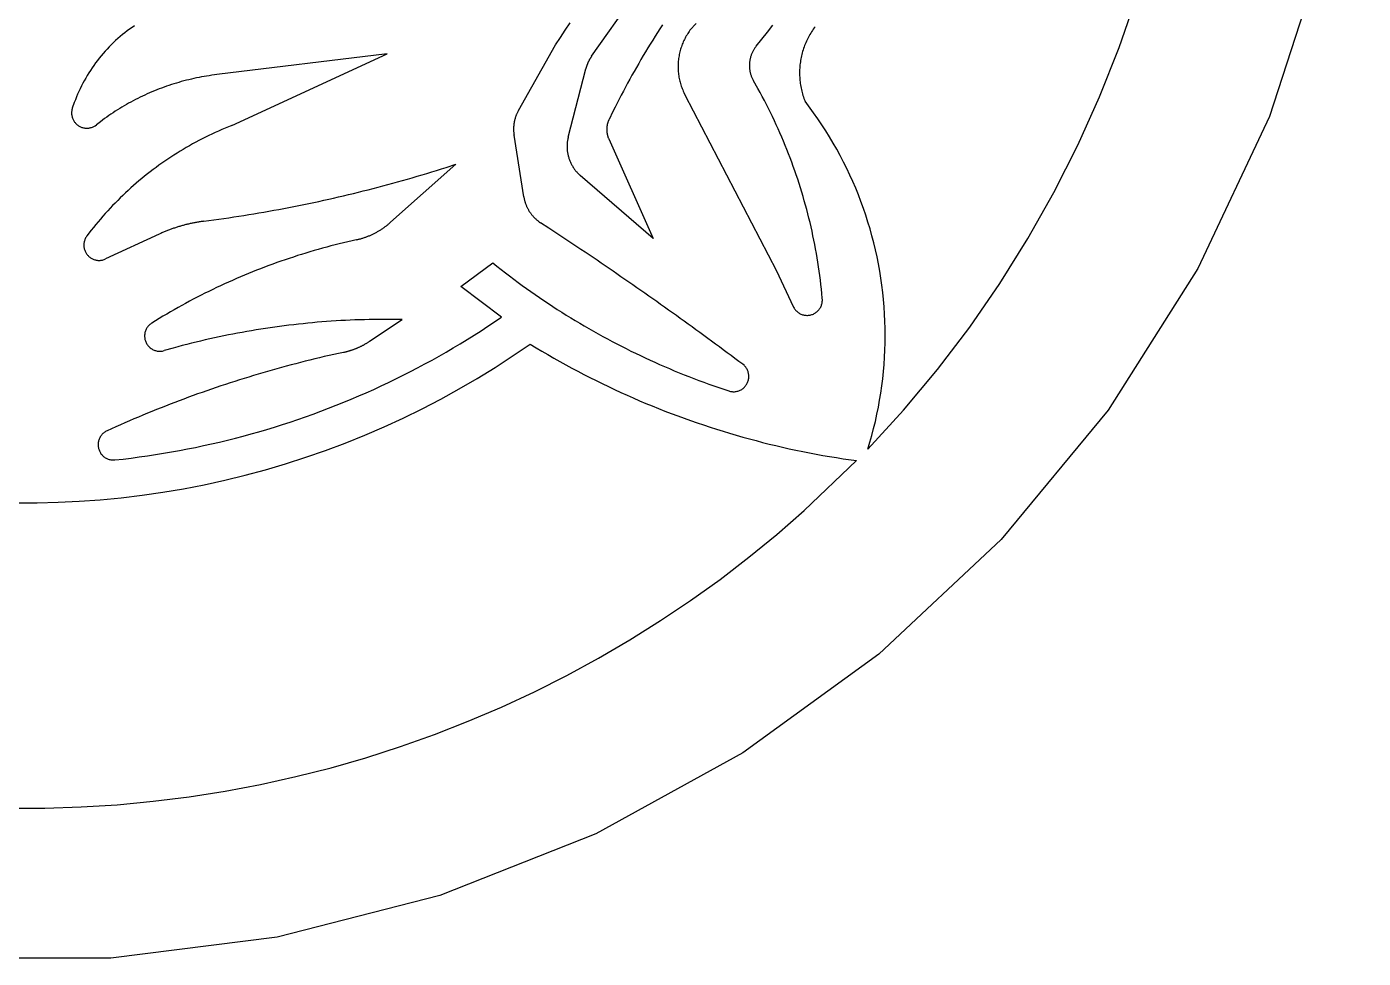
# Model space of a CAD drawing. Extents: x -25 to 325, y -25 to 325.
# Drawn here: x 150 to 325, y -24.7 to 97.4 of the extents above; entities that cross this region are included whole.
import ezdxf

# ---------------------------------------------------------------- set-up
doc = ezdxf.new("R2010")
doc.units = 0
doc.layers.get('0').update_dxf_attribs({"linetype": 'CONTINUOUS'})

msp = doc.modelspace()

# ---------------------------------------------------------------- linework, layer by layer
for p, q in [((223.973816, 93.492157), (237.349686, 112.43528)), ((214.399475, 86.400101), (219.254684, 94.977654)), ((197.208084, 93.812042), (174.910324, 91.073723)), ((176.866257, 84.4235), (197.208084, 93.812042)), ((220.913544, 82.900352), (223.215744, 91.853333)), ((236.196503, 88.444283), (248.191849, 65.400581)), ((215.095245, 75.072418), (213.812576, 83.153267)), ((226.212479, 82.668022), (232.043869, 69.633141)), ((197.649887, 71.733109), (206.205444, 79.338051)), ((232.043869, 69.633141), (222.491318, 77.868103)), ((167.356613, 70.189163), (160.324036, 66.930161)), ((206.835007, 63.32579), (211.041367, 66.410454)), ((248.191849, 65.400581), (250.376678, 60.70319)), ((212.163071, 59.306381), (206.835007, 63.32579)), ((194.903595, 56.155918), (199.164047, 58.99622))]:
    msp.add_line(p, q)
for points in [[(325.020477, 150), (323.640564, 128.066681), (319.522522, 106.479271), (312.731354, 85.578201), (303.374146, 65.6931), (291.59845, 47.137577), (277.589996, 30.204256), (261.569672, 15.160182), (243.790161, 2.242608), (224.53183, -8.344742), (204.098419, -16.434898), (182.81218, -21.900276), (161.008774, -24.65468), (139.032089, -24.654675)], [(260.139618, 42.022453), (264.827179, 47.145767), (269.276611, 52.477169), (273.47876, 58.005592), (277.424835, 63.719585), (281.10675, 69.607292), (284.516785, 75.656517), (287.647888, 81.854698), (290.493622, 88.188995), (293.048004, 94.646278), (295.305817, 101.21315)], [(164.116501, 97.48912), (163.791977, 97.265755), (163.471756, 97.03627), (163.155945, 96.800758), (162.84465, 96.559296), (162.537994, 96.311981), (162.236084, 96.058891), (161.939026, 95.800117), (161.646927, 95.535759), (161.359894, 95.265915), (161.078033, 94.990669), (160.801453, 94.710136), (160.530228, 94.4244), (160.264465, 94.133575), (160.004272, 93.837761), (159.749741, 93.537071), (159.500946, 93.231606), (159.257996, 92.921478), (159.020981, 92.606796), (158.789963, 92.287674), (158.565033, 91.964233), (158.346283, 91.636589), (158.133789, 91.304848), (157.927628, 90.969139), (157.727859, 90.629585), (157.534576, 90.286301), (157.347839, 89.939407), (157.167694, 89.589043), (156.994247, 89.235321), (156.82753, 88.878372), (156.667618, 88.518333), (156.514557, 88.155319), (156.368393, 87.789474), (156.229218, 87.420921), (155.971909, 86.67617)], [(219.254684, 94.977646), (219.897247, 95.935287), (220.530579, 96.899055), (221.154617, 97.868866)], [(233.243576, 97.594551), (232.921356, 97.096283), (232.601761, 96.596336), (232.28479, 96.094711), (231.970444, 95.591431), (231.658768, 95.08651), (231.349731, 94.579964), (231.043365, 94.071793), (230.739655, 93.562027), (230.438644, 93.050674), (230.140305, 92.53775), (229.844666, 92.023262), (229.551743, 91.507233), (229.26152, 90.989677), (228.974014, 90.470604), (228.689255, 89.950027), (228.407211, 89.427956), (228.127914, 88.904419), (227.851379, 88.379425), (227.577606, 87.852982), (227.30658, 87.325111), (227.038345, 86.79583), (226.772888, 86.265144), (226.250488, 85.199921)], [(236.854553, 96.886963), (236.752228, 96.745026), (236.653046, 96.600883), (236.557037, 96.454605), (236.464249, 96.306259), (236.37471, 96.15593), (236.288498, 96.00367), (236.205643, 95.849564), (236.12616, 95.69368), (236.05011, 95.536095), (235.977539, 95.376884), (235.908447, 95.216125), (235.842911, 95.053902), (235.780914, 94.890274), (235.722519, 94.725334), (235.667755, 94.559151), (235.616623, 94.391815), (235.569183, 94.223396), (235.525421, 94.053986), (235.485382, 93.883659), (235.449066, 93.712494), (235.416519, 93.540573), (235.387726, 93.367989), (235.362717, 93.194809), (235.341507, 93.021126), (235.324097, 92.847023), (235.310501, 92.672577), (235.30072, 92.497879), (235.294769, 92.323006), (235.292633, 92.148048), (235.294342, 91.973083), (235.299866, 91.798195), (235.309204, 91.623474), (235.322372, 91.448997), (235.339355, 91.274849), (235.360138, 91.10112), (235.384705, 90.927879), (235.413071, 90.755219), (235.445206, 90.583221), (235.481079, 90.411964), (235.520706, 90.241539), (235.564041, 90.072021), (235.611084, 89.903488), (235.661789, 89.736023), (235.716156, 89.56971), (235.774139, 89.404625), (235.835724, 89.240845), (235.900864, 89.078453), (235.969559, 88.917526), (236.041733, 88.758141), (236.196487, 88.444283)], [(236.854553, 96.886971), (237.653214, 97.770515)], [(245.537338, 94.807976), (246.272903, 95.718788), (246.995987, 96.639549), (247.706451, 97.570076)], [(253.241974, 97.350952), (253.121307, 97.188873), (253.003952, 97.024391), (252.889938, 96.857567), (252.779312, 96.688477), (252.672134, 96.517181), (252.568436, 96.343758), (252.468262, 96.168274), (252.371658, 95.990807), (252.278656, 95.811417), (252.189301, 95.630188), (252.103622, 95.447189), (252.021667, 95.262505), (251.943451, 95.076195), (251.869019, 94.888344), (251.798401, 94.69902), (251.731613, 94.508316), (251.668701, 94.316299), (251.609665, 94.123055), (251.554565, 93.92865), (251.503403, 93.733177), (251.456192, 93.536705), (251.412964, 93.339325), (251.373734, 93.141106), (251.338501, 92.942139), (251.307312, 92.7425), (251.280167, 92.542274), (251.257065, 92.341537), (251.238022, 92.140373), (251.223053, 91.938866), (251.212158, 91.737099), (251.205338, 91.535156), (251.202606, 91.333115), (251.203949, 91.131058), (251.209381, 90.92907), (251.218887, 90.727234), (251.232468, 90.525627), (251.250137, 90.324341), (251.271851, 90.123451), (251.297623, 89.923035), (251.327438, 89.72319), (251.361298, 89.523987), (251.399155, 89.3255), (251.441025, 89.127831), (251.486893, 88.931038), (251.536713, 88.735214), (251.590485, 88.540443), (251.648178, 88.346794), (251.709763, 88.15435), (251.775238, 87.963188), (251.917679, 87.585068)], [(245.537354, 94.807999), (245.478027, 94.733772), (245.420471, 94.65815), (245.364746, 94.581192), (245.310852, 94.502922), (245.258835, 94.423401), (245.20871, 94.342659), (245.160538, 94.260757), (245.114304, 94.177734), (245.070068, 94.093628), (245.027847, 94.008499), (244.987656, 93.922394), (244.949509, 93.835358), (244.913452, 93.747437), (244.879501, 93.658691), (244.847656, 93.56916), (244.817947, 93.478897), (244.790405, 93.387955), (244.765015, 93.296379), (244.741806, 93.204231), (244.72081, 93.111557), (244.701996, 93.01841), (244.685425, 92.924843), (244.671066, 92.830902), (244.658951, 92.736656), (244.649078, 92.642143), (244.641449, 92.547424), (244.636063, 92.452553), (244.63295, 92.357574), (244.63208, 92.262558), (244.633469, 92.167542), (244.637115, 92.072586), (244.643021, 91.977745), (244.651184, 91.883064), (244.661591, 91.788612), (244.674225, 91.694427), (244.689102, 91.600578), (244.706207, 91.507103), (244.725525, 91.414063), (244.74704, 91.321503), (244.770767, 91.229485), (244.796661, 91.138054), (244.824722, 91.047272), (244.854919, 90.957169), (244.887268, 90.867821), (244.921707, 90.779259), (244.958267, 90.691544), (244.996887, 90.604721), (245.037552, 90.518837), (245.080246, 90.433945), (245.171646, 90.267311)], [(223.973801, 93.492157), (223.953369, 93.462997), (223.933151, 93.433701), (223.913132, 93.404259), (223.893326, 93.374672), (223.873734, 93.344948), (223.854355, 93.315086), (223.83519, 93.285088), (223.816238, 93.254951), (223.797501, 93.224678), (223.778976, 93.194275), (223.760666, 93.163742), (223.742584, 93.13308), (223.724716, 93.102287), (223.707062, 93.071373), (223.689636, 93.040329), (223.67244, 93.009163), (223.655457, 92.977875), (223.638687, 92.946465), (223.622147, 92.91494), (223.605835, 92.883293), (223.589752, 92.85154), (223.573898, 92.819664), (223.558258, 92.787682), (223.542862, 92.755585), (223.527679, 92.723381), (223.512741, 92.691071), (223.498016, 92.658653), (223.483536, 92.626129), (223.469284, 92.593506), (223.455261, 92.560783), (223.441483, 92.527962), (223.427917, 92.495041), (223.414612, 92.462029), (223.40152, 92.428917), (223.388672, 92.395714), (223.376068, 92.362419), (223.363693, 92.329041), (223.351563, 92.29557), (223.339661, 92.262016), (223.328018, 92.228378), (223.316589, 92.194656), (223.30542, 92.160858), (223.294479, 92.126976), (223.283783, 92.093018), (223.273346, 92.05899), (223.263123, 92.024879), (223.253159, 91.990707), (223.243439, 91.956459), (223.233963, 91.922142), (223.215744, 91.853333)], [(174.910324, 91.07373), (174.573151, 91.031868), (174.23645, 90.986343), (173.900253, 90.937172), (173.564621, 90.884354), (173.229584, 90.827904), (172.895172, 90.767815), (172.561432, 90.704102), (172.228409, 90.636765), (171.896133, 90.565826), (171.564636, 90.491287), (171.233978, 90.413147), (170.90419, 90.331429), (170.575302, 90.24614), (170.24736, 90.15728), (169.92041, 90.064873), (169.594482, 89.968918), (169.269608, 89.869431), (168.945831, 89.766434), (168.623184, 89.65992), (168.301727, 89.549911), (167.981476, 89.436424), (167.662476, 89.319473), (167.344757, 89.199059), (167.028366, 89.075211), (166.713348, 88.947929), (166.399719, 88.817245), (166.087524, 88.683159), (165.77681, 88.545692), (165.467606, 88.404861), (165.159943, 88.260689), (164.853867, 88.113182), (164.549408, 87.962364), (164.246597, 87.80825), (163.94548, 87.650856), (163.646088, 87.490211), (163.348465, 87.326317), (163.052628, 87.15921), (162.758621, 86.988899), (162.466492, 86.815414), (162.176254, 86.638763), (161.887955, 86.458969), (161.601608, 86.276062), (161.317276, 86.090065), (161.034973, 85.900986), (160.754745, 85.708855), (160.476624, 85.513695), (160.200623, 85.315529), (159.926804, 85.11438), (159.655167, 84.910271), (159.118698, 84.493317)], [(254.171295, 61.820374), (254.11731, 62.407631), (254.058289, 62.994404), (253.994232, 63.580647), (253.92514, 64.166321), (253.851013, 64.751381), (253.771866, 65.335777), (253.687698, 65.919472), (253.598526, 66.502426), (253.504364, 67.084595), (253.405182, 67.665924), (253.301025, 68.246391), (253.191879, 68.825935), (253.077759, 69.404518), (252.958664, 69.982109), (252.834625, 70.558647), (252.705643, 71.134102), (252.571716, 71.708427), (252.432861, 72.281578), (252.289078, 72.853516), (252.140396, 73.424202), (251.986832, 73.993591), (251.828369, 74.561638), (251.665024, 75.128304), (251.496826, 75.693542), (251.323776, 76.257317), (251.145905, 76.81958), (250.963196, 77.380302), (250.775681, 77.93943), (250.583374, 78.496925), (250.386276, 79.05275), (250.184418, 79.606865), (249.977798, 80.159218), (249.766449, 80.709785), (249.550385, 81.258507), (249.329605, 81.805359), (249.104141, 82.350296), (248.874008, 82.893272), (248.639221, 83.43425), (248.39978, 83.97319), (248.155731, 84.510063), (247.907089, 85.044815), (247.653839, 85.577408), (247.396042, 86.107811), (247.133698, 86.635971), (246.866821, 87.161865), (246.595428, 87.685448), (246.319565, 88.20668), (246.03923, 88.725525), (245.75444, 89.241936), (245.171631, 90.267311)], [(260.139618, 42.022453), (260.412567, 42.925953), (260.668427, 43.834442), (260.907074, 44.747601), (261.128448, 45.6651), (261.332489, 46.586617), (261.519073, 47.511818), (261.688171, 48.440376), (261.839691, 49.37196), (261.973602, 50.30624), (262.089874, 51.242882), (262.188446, 52.181549), (262.269287, 53.121914), (262.332336, 54.063633), (262.377625, 55.006374), (262.40509, 55.949806), (262.414734, 56.893585), (262.406586, 57.837379), (262.380615, 58.780849), (262.336853, 59.723663), (262.275299, 60.665485), (262.195953, 61.605976), (262.098907, 62.5448), (261.984131, 63.481625), (261.851685, 64.416115), (261.70166, 65.347939), (261.534027, 66.276772), (261.348907, 67.202271), (261.146362, 68.124107), (260.926453, 69.041962), (260.68927, 69.955498), (260.434845, 70.864395), (260.163361, 71.768326), (259.874817, 72.666977), (259.569397, 73.560013), (259.247131, 74.447136), (258.908203, 75.328011), (258.552734, 76.202332), (258.180786, 77.069786), (257.792542, 77.930069), (257.388123, 78.782867), (256.967682, 79.627884), (256.531372, 80.464806), (256.079346, 81.29335), (255.611771, 82.113213), (255.128784, 82.924103), (254.630585, 83.725723), (254.11734, 84.517807), (253.589233, 85.300056), (253.046448, 86.072205), (251.917664, 87.585075)], [(155.971909, 86.676147), (155.943375, 86.58007), (155.919693, 86.482681), (155.900925, 86.384232), (155.887115, 86.284958), (155.878296, 86.18512), (155.874481, 86.084969), (155.875687, 85.984749), (155.881927, 85.88472), (155.893158, 85.785126), (155.909363, 85.686218), (155.930511, 85.588249), (155.956543, 85.491463), (155.987381, 85.396103), (156.022964, 85.302406), (156.063187, 85.210609), (156.107971, 85.120941), (156.157181, 85.03363), (156.210709, 84.948891), (156.268402, 84.866943), (156.330139, 84.787994), (156.395752, 84.712227), (156.465088, 84.639847), (156.537949, 84.57103), (156.614166, 84.505951), (156.693558, 84.444771), (156.775909, 84.38765), (156.861023, 84.334717), (156.948669, 84.286125), (157.038651, 84.241974), (157.130737, 84.202393), (157.224686, 84.167473), (157.320251, 84.137306), (157.417221, 84.111961), (157.515335, 84.091507), (157.614365, 84.075996), (157.714035, 84.06546), (157.814102, 84.059937), (157.914322, 84.059425), (158.01445, 84.063942), (158.114227, 84.073471), (158.213394, 84.087982), (158.311707, 84.107445), (158.40892, 84.131805), (158.504807, 84.161011), (158.599091, 84.194977), (158.691574, 84.233627), (158.781998, 84.276863), (158.870132, 84.32457), (158.95578, 84.37664), (159.118698, 84.493301)], [(214.39946, 86.400101), (214.367371, 86.342514), (214.336029, 86.284508), (214.305466, 86.226089), (214.275665, 86.167274), (214.246643, 86.108078), (214.218414, 86.0485), (214.190964, 85.988556), (214.164322, 85.928253), (214.138458, 85.867607), (214.113403, 85.806618), (214.089157, 85.745308), (214.06572, 85.683685), (214.043106, 85.621765), (214.021301, 85.55954), (214.00032, 85.49704), (213.980164, 85.434265), (213.960831, 85.371231), (213.942337, 85.307953), (213.924683, 85.244431), (213.907867, 85.180679), (213.891891, 85.116722), (213.876755, 85.052551), (213.862473, 84.988182), (213.849045, 84.923637), (213.836456, 84.858925), (213.824722, 84.794044), (213.813858, 84.729019), (213.803848, 84.663849), (213.794693, 84.598564), (213.786407, 84.533157), (213.778976, 84.467644), (213.772415, 84.402046), (213.766708, 84.336357), (213.761887, 84.270607), (213.757919, 84.204796), (213.754822, 84.138939), (213.752594, 84.073051), (213.751236, 84.007133), (213.750748, 83.941208), (213.751129, 83.875275), (213.75238, 83.809364), (213.754501, 83.743462), (213.757492, 83.677605), (213.761337, 83.611786), (213.766068, 83.546028), (213.771652, 83.480331), (213.778107, 83.414719), (213.785431, 83.349197), (213.79361, 83.283783), (213.812576, 83.153275)], [(176.866257, 84.4235), (176.426056, 84.247284), (175.987808, 84.066315), (175.551529, 83.880608), (175.117294, 83.690178), (174.68515, 83.495064), (174.255142, 83.29528), (173.827332, 83.090851), (173.401749, 82.881798), (172.97847, 82.668144), (172.557526, 82.449921), (172.138962, 82.227142), (171.722839, 81.999855), (171.309204, 81.768066), (170.898117, 81.531807), (170.489594, 81.291115), (170.08371, 81.046013), (169.680511, 80.796524), (169.280029, 80.542679), (168.882324, 80.284515), (168.487442, 80.022057), (168.095428, 79.755341), (167.706314, 79.48439), (167.320175, 79.209236), (166.937027, 78.929924), (166.556931, 78.646469), (166.179932, 78.358917), (165.806061, 78.067299), (165.435379, 77.771645), (165.067917, 77.471992), (164.70372, 77.168381), (164.342834, 76.86084), (163.985306, 76.549408), (163.63118, 76.234123), (163.280472, 75.915016), (162.933258, 75.592133), (162.589554, 75.265503), (162.249405, 74.935173), (161.912857, 74.601173), (161.579956, 74.26355), (161.250717, 73.92234), (160.925201, 73.577583), (160.603439, 73.229324), (160.285461, 72.877594), (159.971329, 72.522446), (159.661041, 72.16391), (159.354675, 71.80204), (159.052231, 71.436867), (158.753769, 71.068443), (158.45932, 70.696808), (157.882446, 69.943901)], [(226.250504, 85.199921), (226.228577, 85.153595), (226.207443, 85.106895), (226.187103, 85.059845), (226.167572, 85.012459), (226.148849, 84.964737), (226.130951, 84.91671), (226.113876, 84.868378), (226.097626, 84.819771), (226.082214, 84.770882), (226.067627, 84.721741), (226.053894, 84.672363), (226.041, 84.622757), (226.028961, 84.572929), (226.017776, 84.522911), (226.007446, 84.472702), (225.997971, 84.422333), (225.989365, 84.371803), (225.981613, 84.321136), (225.974731, 84.27034), (225.968735, 84.219437), (225.963593, 84.168442), (225.95932, 84.117363), (225.955933, 84.066216), (225.9534, 84.015022), (225.951767, 83.963791), (225.950989, 83.912544), (225.951096, 83.861282), (225.952072, 83.810036), (225.953934, 83.758812), (225.956665, 83.707634), (225.960266, 83.656502), (225.964752, 83.605438), (225.970108, 83.554466), (225.976318, 83.503586), (225.983414, 83.45282), (225.991364, 83.402184), (226.000183, 83.351692), (226.009872, 83.301361), (226.020416, 83.251198), (226.031799, 83.201225), (226.044052, 83.151451), (226.057144, 83.101898), (226.071091, 83.052574), (226.085861, 83.003494), (226.101486, 82.954674), (226.117935, 82.906128), (226.135208, 82.857872), (226.153305, 82.809914), (226.172226, 82.762276), (226.212479, 82.668015)], [(220.913559, 82.900352), (220.887589, 82.794571), (220.863922, 82.688255), (220.842575, 82.581444), (220.823563, 82.47419), (220.8069, 82.366554), (220.792572, 82.258575), (220.780609, 82.150314), (220.770996, 82.041817), (220.763763, 81.933136), (220.758896, 81.824326), (220.756393, 81.715431), (220.756271, 81.606514), (220.758514, 81.497612), (220.763123, 81.388786), (220.770111, 81.28009), (220.779465, 81.17157), (220.791183, 81.063278), (220.805252, 80.955269), (220.821671, 80.847595), (220.840439, 80.740303), (220.861526, 80.633446), (220.884949, 80.527069), (220.910675, 80.421227), (220.938705, 80.315971), (220.969025, 80.211357), (221.001602, 80.107422), (221.036453, 80.004227), (221.073532, 79.90181), (221.112839, 79.800224), (221.154343, 79.699524), (221.198029, 79.599747), (221.243881, 79.500946), (221.291885, 79.403175), (221.341995, 79.306465), (221.394211, 79.210869), (221.448486, 79.116432), (221.504807, 79.023209), (221.563141, 78.931229), (221.623474, 78.840538), (221.685776, 78.75119), (221.75, 78.663216), (221.816116, 78.57666), (221.884109, 78.49157), (221.953949, 78.407974), (222.025574, 78.325928), (222.098984, 78.245453), (222.174118, 78.166603), (222.250961, 78.089409), (222.329468, 78.013901), (222.491333, 77.868103)], [(173.185928, 71.875832), (173.84494, 71.962776), (174.503616, 72.052124), (175.161972, 72.143867), (175.819992, 72.238014), (176.477661, 72.334557), (177.134979, 72.433487), (177.791931, 72.534821), (178.448502, 72.638542), (179.104691, 72.744659), (179.760498, 72.853157), (180.415909, 72.96405), (181.070892, 73.077332), (181.725479, 73.192993), (182.379623, 73.311043), (183.03334, 73.43148), (183.686615, 73.554291), (184.339447, 73.679482), (184.991806, 73.807053), (185.643692, 73.936996), (186.29512, 74.069313), (186.946045, 74.20401), (187.596481, 74.341072), (188.246414, 74.480499), (188.895828, 74.622299), (189.544724, 74.766464), (190.193085, 74.912987), (190.840927, 75.061874), (191.488205, 75.21312), (192.134933, 75.366722), (192.781097, 75.522682), (193.426682, 75.680992), (194.071701, 75.84166), (194.71611, 76.004669), (195.35994, 76.170029), (196.003159, 76.33773), (196.645752, 76.507782), (197.287735, 76.680161), (197.929077, 76.854889), (198.569778, 77.031944), (199.209824, 77.211342), (199.849228, 77.393059), (200.487961, 77.57711), (201.126007, 77.763489), (201.763382, 77.952187), (202.40007, 78.143211), (203.036041, 78.336548), (203.67131, 78.532204), (204.305862, 78.730171), (204.939697, 78.93045), (206.205429, 79.33802)], [(215.095261, 75.072426), (215.108749, 74.991684), (215.123566, 74.911179), (215.139694, 74.830925), (215.157135, 74.750946), (215.175888, 74.671265), (215.195938, 74.591896), (215.217285, 74.512871), (215.239914, 74.434204), (215.26384, 74.355919), (215.289047, 74.278038), (215.315521, 74.200577), (215.343262, 74.123558), (215.372253, 74.047012), (215.402496, 73.97094), (215.433975, 73.895378), (215.466705, 73.820343), (215.500641, 73.745857), (215.535797, 73.671928), (215.572159, 73.598595), (215.609726, 73.525856), (215.648468, 73.453751), (215.688385, 73.382286), (215.729477, 73.311478), (215.771713, 73.241364), (215.815094, 73.171944), (215.859604, 73.103241), (215.905228, 73.035278), (215.951965, 72.968071), (215.999802, 72.901642), (216.048706, 72.836006), (216.098694, 72.771172), (216.149719, 72.707169), (216.201797, 72.644012), (216.254898, 72.581711), (216.309006, 72.520294), (216.36412, 72.459763), (216.420227, 72.400146), (216.47728, 72.341461), (216.535309, 72.283714), (216.594269, 72.226921), (216.654144, 72.171104), (216.71492, 72.11628), (216.776596, 72.062447), (216.839142, 72.009636), (216.902542, 71.957863), (216.966782, 71.907127), (217.031845, 71.857452), (217.097717, 71.808846), (217.164368, 71.76133), (217.299973, 71.669594)], [(173.185944, 71.875862), (173.067535, 71.8601), (172.949234, 71.843628), (172.831024, 71.826454), (172.712921, 71.808571), (172.594925, 71.789986), (172.477036, 71.770699), (172.359283, 71.750702), (172.241638, 71.730003), (172.124115, 71.708611), (172.006729, 71.686508), (171.889481, 71.663704), (171.772354, 71.640205), (171.65538, 71.616005), (171.538559, 71.591103), (171.42189, 71.565506), (171.305359, 71.539215), (171.189011, 71.51223), (171.0728, 71.484543), (170.956772, 71.456169), (170.840912, 71.427101), (170.725235, 71.397339), (170.609726, 71.36689), (170.494415, 71.335754), (170.379272, 71.303925), (170.264343, 71.271408), (170.149597, 71.238213), (170.035049, 71.204323), (169.920715, 71.169754), (169.80658, 71.134506), (169.692673, 71.098572), (169.578964, 71.061958), (169.465485, 71.024673), (169.352234, 70.986702), (169.239197, 70.948059), (169.126404, 70.908745), (169.013855, 70.868752), (168.901535, 70.828094), (168.789459, 70.786758), (168.677643, 70.744759), (168.566071, 70.702095), (168.454758, 70.65876), (168.343704, 70.614761), (168.232925, 70.570099), (168.122406, 70.52478), (168.012161, 70.478798), (167.902191, 70.432167), (167.792496, 70.384872), (167.68309, 70.336922), (167.573975, 70.288322), (167.356613, 70.189163)], [(193.154648, 69.440712), (193.252228, 69.462685), (193.349579, 69.485634), (193.446701, 69.50956), (193.543579, 69.534454), (193.640198, 69.560318), (193.736557, 69.587151), (193.832642, 69.614937), (193.928436, 69.643684), (194.023941, 69.673393), (194.119156, 69.704056), (194.21405, 69.735664), (194.308624, 69.768219), (194.402863, 69.801727), (194.496765, 69.836166), (194.590332, 69.871552), (194.683517, 69.907867), (194.776352, 69.945114), (194.868805, 69.983284), (194.960876, 70.022377), (195.052536, 70.062393), (195.143799, 70.103325), (195.23465, 70.145164), (195.325089, 70.187904), (195.415085, 70.23156), (195.504639, 70.2761), (195.593735, 70.321541), (195.682388, 70.367874), (195.770554, 70.415085), (195.858261, 70.463181), (195.94548, 70.512146), (196.032196, 70.561981), (196.118423, 70.612686), (196.204132, 70.664246), (196.289307, 70.716667), (196.373978, 70.769936), (196.458099, 70.824043), (196.541672, 70.87899), (196.624695, 70.934776), (196.707153, 70.991386), (196.789047, 71.048813), (196.870361, 71.107063), (196.95108, 71.166122), (197.031204, 71.225983), (197.110733, 71.286652), (197.189651, 71.348099), (197.267944, 71.410339), (197.345627, 71.473366), (197.422653, 71.537155), (197.499054, 71.601715), (197.649887, 71.733109)], [(243.758896, 53.146004), (243.251801, 53.525555), (242.744217, 53.904465), (242.23616, 54.282726), (241.727615, 54.660343), (241.218597, 55.037315), (240.709106, 55.413639), (240.199142, 55.789314), (239.68869, 56.164345), (239.177765, 56.538727), (238.666367, 56.912457), (238.15448, 57.285542), (237.642136, 57.657974), (237.129318, 58.029755), (236.616028, 58.400883), (236.102264, 58.771362), (235.588028, 59.141186), (235.073334, 59.510361), (234.558151, 59.878876), (234.042526, 60.246742), (233.526413, 60.613949), (233.009842, 60.980503), (232.492813, 61.346401), (231.975311, 61.711639), (231.457352, 62.076225), (230.938919, 62.440147), (230.420044, 62.803413), (229.900696, 63.166023), (229.38089, 63.527969), (228.860611, 63.889256), (228.33989, 64.249886), (227.81871, 64.609848), (227.297073, 64.969154), (226.774979, 65.327789), (226.252426, 65.685768), (225.729416, 66.043083), (225.205963, 66.399734), (224.682053, 66.755714), (224.1577, 67.111038), (223.632874, 67.465691), (223.10762, 67.819672), (222.581909, 68.172989), (222.055756, 68.525642), (221.529144, 68.877625), (221.00209, 69.228935), (220.474594, 69.579582), (219.946655, 69.929558), (219.418259, 70.278862), (218.889435, 70.627495), (218.360153, 70.975456), (217.299973, 71.669571)], [(157.882446, 69.943901), (157.822372, 69.859222), (157.766785, 69.771545), (157.71582, 69.681091), (157.669617, 69.588127), (157.628296, 69.492882), (157.591965, 69.395622), (157.560745, 69.296608), (157.534698, 69.196114), (157.513901, 69.094398), (157.498413, 68.991737), (157.488266, 68.888412), (157.483505, 68.784706), (157.484131, 68.680885), (157.490143, 68.57724), (157.501511, 68.474045), (157.518234, 68.371582), (157.540253, 68.270126), (157.567505, 68.169945), (157.599915, 68.071312), (157.63739, 67.974495), (157.679855, 67.879753), (157.727173, 67.787346), (157.779221, 67.697517), (157.835861, 67.610512), (157.896942, 67.526558), (157.962296, 67.445885), (158.031738, 67.368721), (158.105103, 67.295258), (158.18219, 67.225708), (158.262772, 67.16024), (158.346634, 67.099052), (158.433563, 67.042297), (158.523331, 66.990128), (158.615677, 66.94268), (158.710358, 66.900101), (158.807129, 66.862488), (158.905716, 66.829941), (159.005859, 66.802559), (159.107285, 66.780411), (159.209732, 66.763557), (159.312912, 66.752037), (159.416534, 66.745888), (159.520355, 66.745125), (159.624069, 66.749756), (159.727417, 66.759758), (159.830093, 66.775108), (159.931839, 66.795769), (160.032364, 66.821678), (160.131424, 66.852776), (160.324036, 66.930161)], [(193.154648, 69.44072), (192.598831, 69.316505), (192.043854, 69.188591), (191.489746, 69.056984), (190.936508, 68.921692), (190.384201, 68.782707), (189.83284, 68.640053), (189.282425, 68.493721), (188.733002, 68.343727), (188.184586, 68.190079), (187.637222, 68.032776), (187.090897, 67.871834), (186.54567, 67.707245), (186.001556, 67.539032), (185.458572, 67.367203), (184.916733, 67.19175), (184.376083, 67.012695), (183.836639, 66.83004), (183.298431, 66.643799), (182.761459, 66.453964), (182.225784, 66.260567), (181.691391, 66.063599), (181.15834, 65.863075), (180.626633, 65.659004), (180.096283, 65.451393), (179.567337, 65.24025), (179.03981, 65.025589), (178.513733, 64.807419), (177.989105, 64.585754), (177.465988, 64.360588), (176.944366, 64.131943), (176.424286, 63.899834), (175.905762, 63.664261), (175.388824, 63.425236), (174.873489, 63.182774), (174.359772, 62.936878), (173.847717, 62.687569), (173.337326, 62.434853), (172.828629, 62.178738), (172.321655, 61.919243), (171.816422, 61.656372), (171.312958, 61.390144), (170.811264, 61.120564), (170.311386, 60.847645), (169.813339, 60.571404), (169.317139, 60.291851), (168.822815, 60.008995), (168.330383, 59.722855), (167.839874, 59.433437), (167.351303, 59.140755), (166.380157, 58.545715)], [(211.041367, 66.410454), (211.58287, 65.978012), (212.127396, 65.549408), (212.674942, 65.124664), (213.225494, 64.703796), (213.778992, 64.286835), (214.335419, 63.873798), (214.89476, 63.464703), (215.45697, 63.05957), (216.022049, 62.658424), (216.589935, 62.26128), (217.160614, 61.86816), (217.734055, 61.479084), (218.310242, 61.09407), (218.88913, 60.713142), (219.470688, 60.336311), (220.054901, 59.9636), (220.641739, 59.595032), (221.231171, 59.230618), (221.823151, 58.87038), (222.417679, 58.514336), (223.014694, 58.162502), (223.614182, 57.814896), (224.21611, 57.471539), (224.820465, 57.132442), (225.427185, 56.797626), (226.03627, 56.46711), (226.647675, 56.140903), (227.261353, 55.819027), (227.877304, 55.501499), (228.495483, 55.188332), (229.11586, 54.879539), (229.738403, 54.575142), (230.363083, 54.27515), (230.989868, 53.979584), (231.618729, 53.688457), (232.249619, 53.401783), (232.882523, 53.119579), (233.51741, 52.841854), (234.154236, 52.568623), (234.792969, 52.2999), (235.433594, 52.035698), (236.07608, 51.776031), (236.720367, 51.520912), (237.366455, 51.270355), (238.014297, 51.024368), (238.663849, 50.78297), (239.315109, 50.546165), (239.968018, 50.313972), (240.622543, 50.086399), (241.936111, 49.645241)], [(250.376678, 60.70319), (250.426498, 60.603443), (250.481812, 60.50663), (250.542419, 60.413048), (250.608154, 60.322987), (250.678802, 60.236729), (250.75415, 60.154545), (250.833954, 60.076683), (250.917984, 60.003395), (251.005951, 59.934898), (251.09761, 59.871414), (251.192657, 59.813133), (251.290817, 59.760242), (251.391769, 59.712906), (251.495193, 59.671265), (251.600784, 59.635452), (251.708206, 59.605579), (251.817123, 59.581741), (251.9272, 59.564007), (252.038101, 59.552437), (252.14946, 59.547062), (252.260956, 59.547905), (252.372223, 59.554958), (252.482941, 59.568199), (252.592728, 59.587593), (252.701279, 59.613071), (252.808243, 59.644562), (252.913269, 59.681961), (253.016068, 59.725159), (253.116287, 59.774017), (253.213623, 59.828381), (253.307785, 59.888088), (253.398483, 59.95295), (253.485413, 60.022762), (253.568314, 60.097313), (253.646942, 60.176369), (253.721039, 60.259682), (253.79039, 60.346992), (253.854752, 60.438034), (253.91394, 60.53252), (253.967773, 60.630161), (254.016083, 60.730648), (254.058716, 60.833668), (254.095551, 60.938908), (254.126465, 61.046036), (254.151352, 61.15472), (254.170135, 61.264622), (254.182785, 61.375397), (254.189224, 61.48671), (254.189453, 61.598206), (254.17131, 61.82037)], [(161.559448, 40.616829), (162.621521, 40.735119), (163.682373, 40.86372), (164.741943, 41.002625), (165.80011, 41.15181), (166.856766, 41.311272), (167.911835, 41.480991), (168.965195, 41.660954), (170.016769, 41.851139), (171.066437, 42.051533), (172.114105, 42.262112), (173.159698, 42.482861), (174.203079, 42.713753), (175.244171, 42.954773), (176.282867, 43.205898), (177.319092, 43.467098), (178.352722, 43.738354), (179.383667, 44.019638), (180.411819, 44.310925), (181.437103, 44.612186), (182.459412, 44.923393), (183.478653, 45.244514), (184.49472, 45.575527), (185.507538, 45.916393), (186.516983, 46.267078), (187.52298, 46.62756), (188.525421, 46.997791), (189.524216, 47.377747), (190.519272, 47.767387), (191.510513, 48.166676), (192.497818, 48.575577), (193.481094, 48.994045), (194.460266, 49.42205), (195.435242, 49.859547), (196.405914, 50.306492), (197.372192, 50.762848), (198.334, 51.228569), (199.291229, 51.703613), (200.24382, 52.187931), (201.191635, 52.681484), (202.134628, 53.184219), (203.072678, 53.696091), (204.005722, 54.217052), (204.933655, 54.747051), (205.8564, 55.286045), (206.773865, 55.833973), (207.685974, 56.390789), (208.592606, 56.95644), (209.493713, 57.530872), (210.389206, 58.114029), (212.163071, 59.306377)], [(166.380188, 58.545715), (166.286484, 58.483719), (166.196396, 58.416557), (166.110229, 58.34444), (166.028244, 58.267601), (165.950714, 58.186279), (165.877869, 58.100727), (165.809937, 58.011223), (165.747147, 57.918045), (165.689682, 57.821487), (165.637726, 57.721855), (165.591461, 57.619461), (165.55101, 57.514629), (165.51651, 57.407696), (165.488068, 57.298988), (165.46579, 57.188858), (165.449722, 57.077652), (165.439926, 56.965717), (165.436432, 56.853409), (165.43924, 56.741081), (165.448364, 56.629089), (165.46376, 56.517784), (165.485382, 56.407524), (165.513168, 56.298649), (165.547012, 56.191505), (165.586823, 56.086433), (165.632477, 55.983761), (165.683823, 55.883816), (165.740707, 55.786915), (165.802933, 55.693359), (165.870331, 55.603443), (165.942657, 55.517456), (166.019699, 55.435665), (166.101212, 55.358334), (166.186951, 55.285698), (166.276611, 55.217995), (166.369949, 55.15543), (166.46666, 55.098209), (166.566422, 55.046509), (166.66893, 55.000492), (166.773865, 54.960304), (166.880875, 54.926075), (166.989655, 54.897907), (167.099838, 54.875893), (167.21109, 54.860104), (167.323044, 54.850586), (167.435364, 54.84737), (167.547684, 54.850468), (167.659653, 54.859867), (167.77092, 54.875542), (167.989929, 54.925491)], [(199.164047, 58.996216), (198.545349, 59.007214), (197.92662, 59.014557), (197.307846, 59.018246), (196.689056, 59.018284), (196.070282, 59.014668), (195.451538, 59.007397), (194.832855, 58.996471), (194.214233, 58.981895), (193.595718, 58.963665), (192.977325, 58.941784), (192.35907, 58.916248), (191.740982, 58.887066), (191.123062, 58.854233), (190.505356, 58.817753), (189.887878, 58.777626), (189.270645, 58.733856), (188.653671, 58.68644), (188.037003, 58.63538), (187.420639, 58.580681), (186.804611, 58.522343), (186.188934, 58.460369), (185.573639, 58.39476), (184.95874, 58.325523), (184.344269, 58.252651), (183.730225, 58.176155), (183.116653, 58.096035), (182.503555, 58.012291), (181.890976, 57.924927), (181.278915, 57.83395), (180.667404, 57.739361), (180.056458, 57.641163), (179.446106, 57.539356), (178.836365, 57.433952), (178.227249, 57.324944), (177.618805, 57.212345), (177.011032, 57.096153), (176.403946, 56.976376), (175.797577, 56.853016), (175.191956, 56.726078), (174.587097, 56.595566), (173.983002, 56.461483), (173.37973, 56.323837), (172.777267, 56.182629), (172.175659, 56.037868), (171.574905, 55.889557), (170.975052, 55.737701), (170.376099, 55.582306), (169.778061, 55.423378), (169.180984, 55.260921), (167.989914, 54.925488)], [(191.46492, 54.70121), (191.53685, 54.717003), (191.608658, 54.733322), (191.680344, 54.750172), (191.751907, 54.767548), (191.823334, 54.78545), (191.894638, 54.803879), (191.965805, 54.82283), (192.036819, 54.842308), (192.107697, 54.862305), (192.178421, 54.882828), (192.248993, 54.903866), (192.319397, 54.925426), (192.389664, 54.947502), (192.459747, 54.970097), (192.529663, 54.993206), (192.599411, 55.01683), (192.668991, 55.04097), (192.738388, 55.065617), (192.807602, 55.090778), (192.876617, 55.116444), (192.94545, 55.14262), (193.014084, 55.169304), (193.082535, 55.196487), (193.150772, 55.224178), (193.218796, 55.252369), (193.286621, 55.281063), (193.354233, 55.310253), (193.421616, 55.339939), (193.488785, 55.370125), (193.55574, 55.400799), (193.622467, 55.431969), (193.68895, 55.463627), (193.755203, 55.495777), (193.821213, 55.528412), (193.886993, 55.561531), (193.952515, 55.595139), (194.017792, 55.629223), (194.082825, 55.663788), (194.147583, 55.69883), (194.212097, 55.734352), (194.276337, 55.770344), (194.340317, 55.806808), (194.404037, 55.843746), (194.467468, 55.881149), (194.530624, 55.919018), (194.593506, 55.957355), (194.656097, 55.996151), (194.718399, 56.035404), (194.780411, 56.075119), (194.90358, 56.155926)], [(148.623184, 35.008244), (151.376785, 35.008244), (154.129608, 35.074169), (156.880051, 35.20599), (159.626556, 35.403625), (162.367554, 35.666962), (165.10144, 35.99585), (167.826675, 36.390099), (170.541687, 36.849487), (173.244934, 37.373745), (175.934845, 37.962578), (178.609894, 38.615646), (181.268524, 39.332573), (183.909241, 40.112949), (186.530502, 40.956329), (189.130829, 41.862228), (191.708725, 42.830124), (194.262711, 43.859467), (196.791306, 44.949661), (199.293076, 46.100086), (201.766586, 47.310078), (204.210419, 48.578945), (206.623169, 49.905964), (209.003464, 51.290367), (211.34993, 52.731365), (215.935944, 55.779774)], [(191.464935, 54.701199), (190.838959, 54.5648), (190.213577, 54.425743), (189.588776, 54.284039), (188.9646, 54.139683), (188.341034, 53.99268), (187.718094, 53.843033), (187.095795, 53.690746), (186.474152, 53.53582), (185.853165, 53.378258), (185.232864, 53.218063), (184.613235, 53.055241), (183.994308, 52.88979), (183.376099, 52.721714), (182.758591, 52.551022), (182.141815, 52.377708), (181.525787, 52.201778), (180.910507, 52.023239), (180.29599, 51.842091), (179.682251, 51.658337), (179.06929, 51.471981), (178.457138, 51.283028), (177.845779, 51.09148), (177.235245, 50.897339), (176.625534, 50.700611), (176.016663, 50.501297), (175.408661, 50.299404), (174.801498, 50.094933), (174.195221, 49.88789), (173.589813, 49.678276), (172.985321, 49.466095), (172.381714, 49.25135), (171.779037, 49.03405), (171.177292, 48.814194), (170.576462, 48.591785), (169.976608, 48.366833), (169.377701, 48.139336), (168.779755, 47.909302), (168.1828, 47.676731), (167.586838, 47.441631), (166.991882, 47.204006), (166.397934, 46.96386), (165.805008, 46.721195), (165.21312, 46.476021), (164.622269, 46.228336), (164.032486, 45.978146), (163.443756, 45.725456), (162.856125, 45.470272), (162.269562, 45.212597), (161.684097, 44.952438), (160.51619, 44.424526)], [(215.935959, 55.779789), (216.701721, 55.313847), (217.471252, 54.85416), (218.244507, 54.400757), (219.021423, 53.953674), (219.801956, 53.512932), (220.58606, 53.078568), (221.373688, 52.650608), (222.164764, 52.22908), (222.959244, 51.814014), (223.757095, 51.405434), (224.558243, 51.003368), (225.36264, 50.607845), (226.170227, 50.218891), (226.980972, 49.836529), (227.7948, 49.460789), (228.611649, 49.09169), (229.431488, 48.729259), (230.254257, 48.373524), (231.079895, 48.024506), (231.908356, 47.682224), (232.739563, 47.346706), (233.573486, 47.017971), (234.410065, 46.696045), (235.249237, 46.380947), (236.090942, 46.072697), (236.935135, 45.771313), (237.781754, 45.476822), (238.630753, 45.18924), (239.482056, 44.908581), (240.335617, 44.634872), (241.191391, 44.36813), (242.049301, 44.108368), (242.909302, 43.855602), (243.771347, 43.609856), (244.635345, 43.371143), (245.501266, 43.139481), (246.369049, 42.914879), (247.238632, 42.697357), (248.10997, 42.486927), (248.982986, 42.283604), (249.85762, 42.087406), (250.733826, 41.898338), (251.611557, 41.716415), (252.490738, 41.541656), (253.371307, 41.374062), (254.253204, 41.213654), (255.136398, 41.060432), (256.020813, 40.914417), (256.906372, 40.775612), (258.680542, 40.519699)], [(241.936111, 49.645237), (242.041916, 49.613739), (242.149292, 49.588127), (242.257919, 49.568478), (242.367477, 49.554855), (242.477615, 49.547295), (242.587997, 49.545822), (242.698288, 49.550446), (242.808167, 49.561146), (242.917282, 49.577892), (243.025299, 49.600632), (243.131912, 49.629299), (243.236771, 49.663803), (243.339569, 49.704041), (243.439987, 49.749889), (243.537735, 49.801208), (243.632492, 49.857845), (243.723969, 49.919621), (243.81192, 49.986351), (243.896042, 50.057831), (243.976089, 50.133842), (244.051834, 50.214157), (244.123016, 50.298531), (244.189453, 50.3867), (244.250916, 50.478401), (244.30722, 50.573357), (244.3582, 50.671268), (244.403702, 50.771851), (244.443588, 50.874786), (244.477737, 50.979767), (244.506027, 51.086468), (244.528397, 51.194572), (244.544769, 51.303745), (244.555084, 51.413654), (244.559326, 51.523964), (244.55748, 51.634342), (244.549545, 51.74445), (244.535538, 51.853951), (244.515518, 51.962513), (244.489532, 52.069805), (244.457672, 52.175499), (244.420029, 52.279274), (244.376709, 52.380817), (244.327866, 52.479813), (244.273621, 52.575962), (244.214157, 52.668972), (244.149658, 52.75856), (244.080307, 52.844456), (244.006332, 52.926392), (243.927948, 53.00412), (243.758911, 53.146023)], [(160.516205, 44.424534), (160.416992, 44.375816), (160.320618, 44.321697), (160.227371, 44.262337), (160.137558, 44.197914), (160.051453, 44.128628), (159.969284, 44.054691), (159.891342, 43.97633), (159.817841, 43.89378), (159.749008, 43.807293), (159.685059, 43.71714), (159.62619, 43.623592), (159.572586, 43.526932), (159.524399, 43.42746), (159.481766, 43.325478), (159.444855, 43.221294), (159.413742, 43.115234), (159.388535, 43.007614), (159.369324, 42.898769), (159.356155, 42.789028), (159.34906, 42.678722), (159.348068, 42.568199), (159.35318, 42.457787), (159.364395, 42.347828), (159.381668, 42.238655), (159.404938, 42.1306), (159.434143, 42.023998), (159.469193, 41.919174), (159.509979, 41.816444), (159.556381, 41.716125), (159.608261, 41.618526), (159.665436, 41.523937), (159.727768, 41.432655), (159.795029, 41.344952), (159.86705, 41.261101), (159.943588, 41.181358), (160.024414, 41.105961), (160.109268, 41.035145), (160.197922, 40.969128), (160.290085, 40.908108), (160.385468, 40.852272), (160.483795, 40.801792), (160.584763, 40.756821), (160.688065, 40.717495), (160.793381, 40.683937), (160.900391, 40.656246), (161.008759, 40.634514), (161.118164, 40.618797), (161.228271, 40.60915), (161.338745, 40.605598), (161.559448, 40.616817)], [(147.628052, -4.981553), (152.372009, -4.981552), (157.113647, -4.833995), (161.848419, -4.539024), (166.571716, -4.096926), (171.278992, -3.508128), (175.965652, -2.7732), (180.627197, -1.892853), (185.259109, -0.867938), (189.856903, 0.300551), (194.416122, 1.611486), (198.932358, 3.063596), (203.401245, 4.655477), (207.818451, 6.385589), (212.179703, 8.252256), (216.480789, 10.253674), (220.717545, 12.387903), (224.885864, 14.652882), (228.98172, 17.046415), (233.001144, 19.566189), (236.940247, 22.209763), (240.795212, 24.974581), (244.562332, 27.857965), (248.23793, 30.857128), (251.818466, 33.969166), (258.680573, 40.519707)]]:
    msp.add_lwpolyline(points)

doc.saveas('drawing.dxf')
